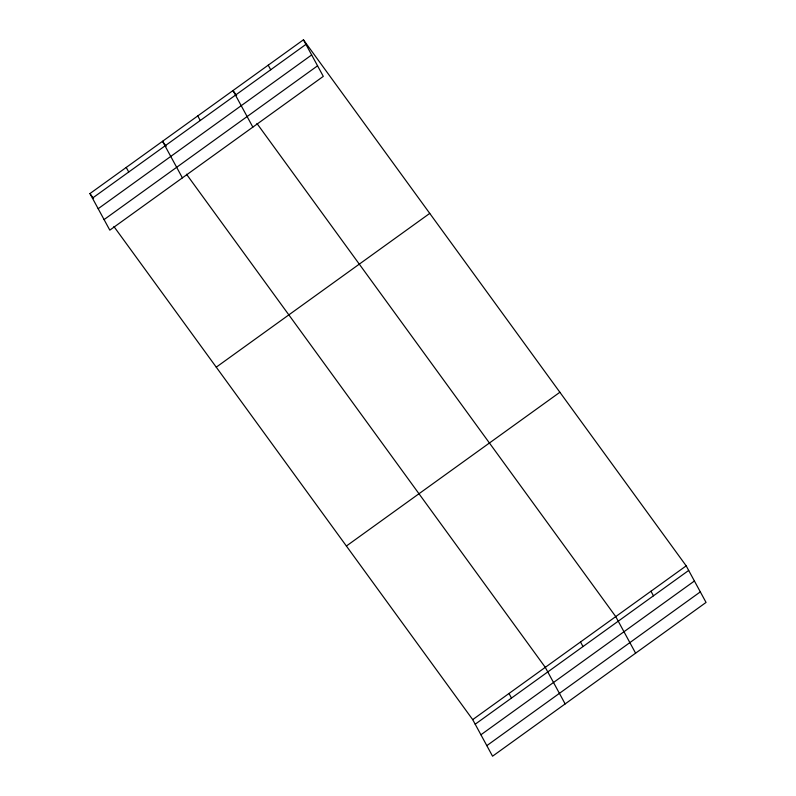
<?xml version="1.0" encoding="UTF-8"?>
<svg xmlns="http://www.w3.org/2000/svg" width="796" height="796" viewBox="0 0 796 796"><rect width="100%" height="100%" fill="white"/><g stroke="black" fill="none" stroke-linecap="round" stroke-linejoin="round"><path stroke-width="1.19" d="M303.445 39.8L323.295 76.376L109.808 230.144L89.948 193.567L303.445 39.8L686.192 565.857L706.052 602.433L492.555 756.2L472.705 719.624L113.898 226.492M92.436 198.154L305.933 44.387M98.167 208.711L311.664 54.944M104.077 219.587L317.564 65.819M216.253 367.165L429.75 213.398M346.389 546.026L559.887 392.259M472.705 719.624L686.192 565.857M475.192 724.211L688.689 570.443M480.923 734.768L694.42 581M486.824 745.643L700.321 591.876M236.621 95.53L232.989 90.545L252.849 127.121M256.939 123.47L615.746 616.601L635.606 653.178M166.165 146.275L162.533 141.29L182.393 177.866M186.493 174.215L545.29 667.346L565.15 703.923M89.948 193.567L93.57 198.552M650.969 591.229L653.466 595.816M268.212 65.172L270.71 69.759M580.513 641.974L583.01 646.561M197.756 115.918L200.254 120.504M508.992 693.485L511.49 698.072M126.236 167.429L128.733 172.016"/></g></svg>
